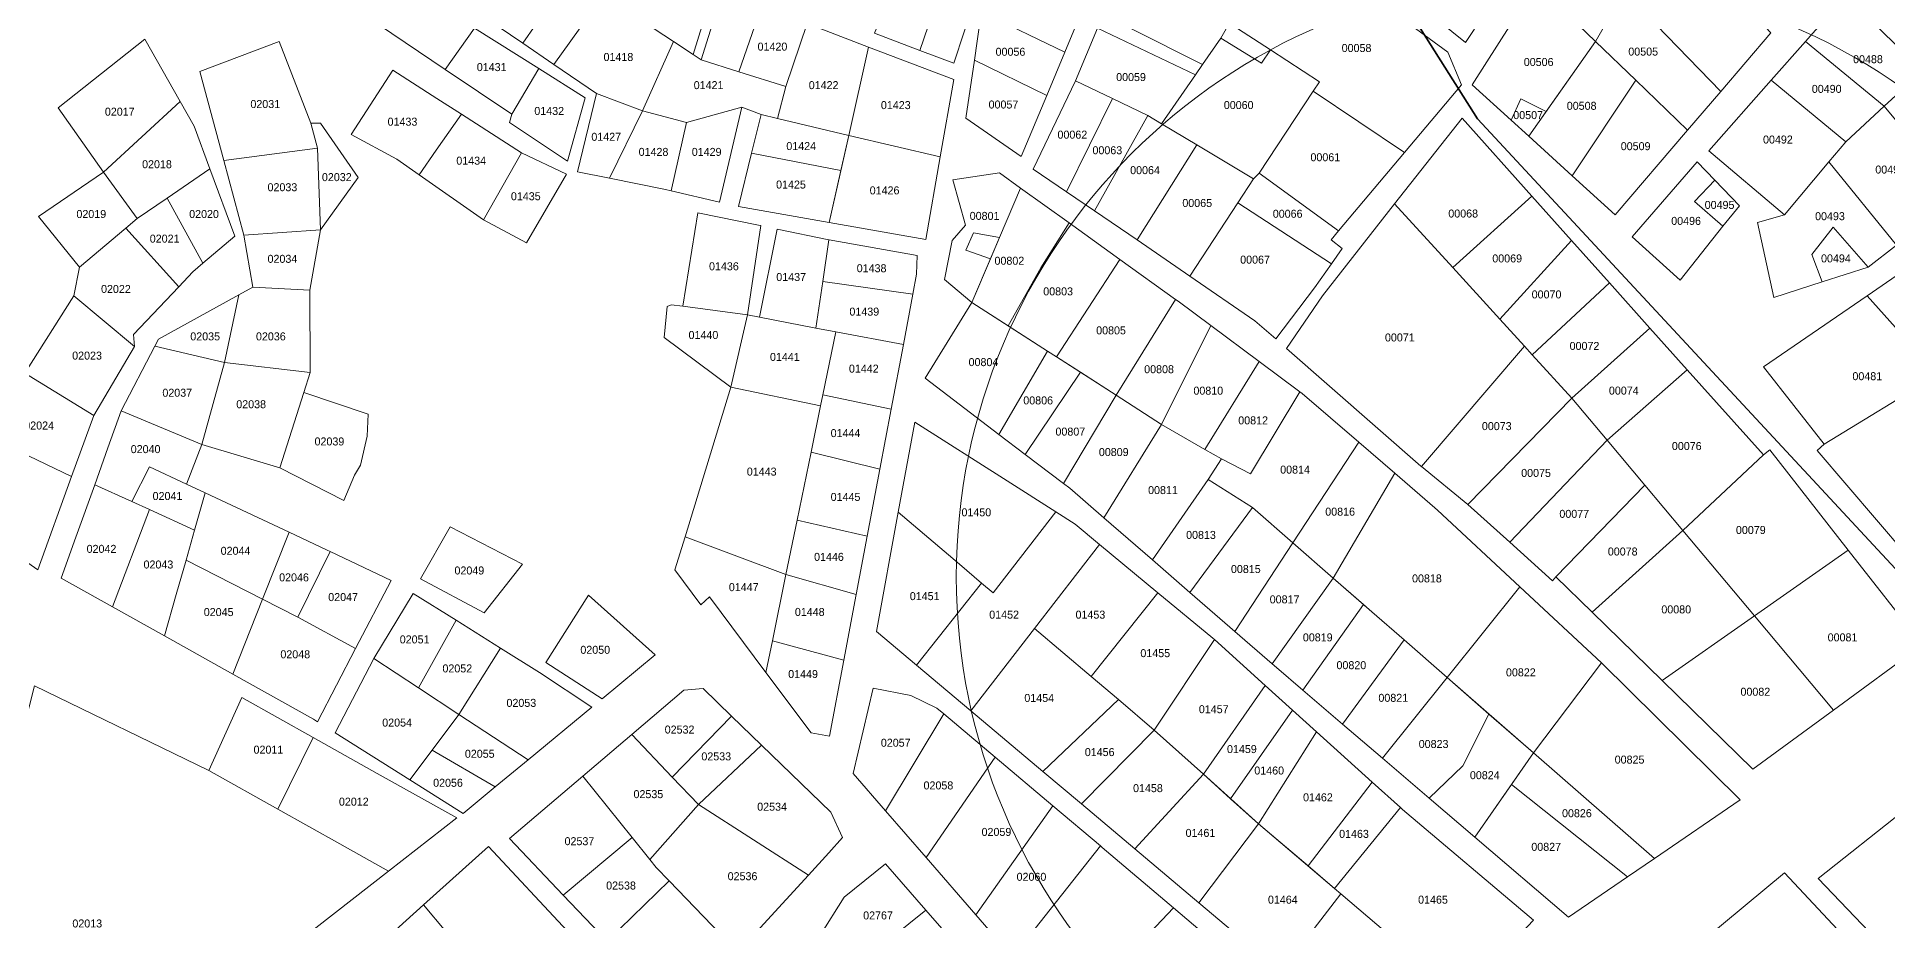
# Model space of a CAD drawing. Header units: metres. Extents: x 245225 to 248406, y 1633796 to 1637634.
# Drawn here: x 246560.4 to 246907.2, y 1635772.3 to 1635937.9 of the extents above; entities that cross this region are included whole.
import ezdxf
from ezdxf.enums import TextEntityAlignment as Align

# ---------------------------------------------------------------- set-up
doc = ezdxf.new("R2010")
doc.units = ezdxf.units.M
doc.header["$MEASUREMENT"] = 0
doc.layers.add('dernier_num_parc', color=1, linetype='Continuous', lineweight=13)
doc.layers.add('historique_numero_parcelle', color=7, linetype='Continuous')
doc.layers.add('limites_sections', color=7, linetype='Continuous')
doc.layers.add('LIMITES_PARCELLES', color=7, linetype='Continuous', lineweight=0, true_color=0xffffff)
doc.styles.add('Style-FANCY', font='FANCY.shx')

msp = doc.modelspace()

# ---------------------------------------------------------------- linework, layer by layer
at = {"layer": 'dernier_num_parc', "linetype": 'Continuous'}
msp.add_circle((246845.115, 1635836.655), 112.402539, dxfattribs=at)
at = {"layer": 'limites_parcelles', "flags": 128}
for points in [[(246859.437, 1635949.113), (246857.915, 1635946.466), (246852.54, 1635937.121), (246841.411, 1635947.886), (246840.247, 1635948.839), (246846.707, 1635959.763), (246859.437, 1635949.113)], [(246885.444, 1635938.709), (246876.053, 1635927.745), (246857.915, 1635946.466), (246859.437, 1635949.113), (246865.605, 1635959.838), (246885.444, 1635938.709)], [(246683.373, 1635934.649), (246679.681, 1635937.083), (246670.624, 1635943.054), (246678.21, 1635955.728), (246683.512, 1635950.735), (246687.675, 1635948.689), (246683.373, 1635934.649)], [(246827.411, 1635928.975), (246816.757, 1635916.286), (246799.627, 1635927.767), (246800.802, 1635929.549), (246791.619, 1635935.511), (246784.342, 1635940.237), (246796.228, 1635956.149), (246811.122, 1635945.208), (246824.874, 1635935.107), (246827.411, 1635928.975)], [(246729.821, 1635946.958), (246732.49, 1635953.774), (246738.281, 1635951.396), (246736.124, 1635944.799), (246732.272, 1635933.011), (246725.903, 1635935.434), (246729.821, 1635946.958)], [(246786.988, 1635947.327), (246782.331, 1635940.342), (246783.283, 1635939.496), (246782.331, 1635937.697), (246778.898, 1635932.754), (246765.302, 1635939.615), (246772.086, 1635954.707), (246786.988, 1635947.327)], [(246754.442, 1635944.579), (246756.638, 1635943.653), (246753.077, 1635935.119), (246737.782, 1635942.454), (246741.191, 1635950.168), (246754.442, 1635944.579)], [(246670.624, 1635943.054), (246679.681, 1635937.083), (246673.904, 1635924.11), (246665.255, 1635927.319), (246657.3, 1635932.757), (246666.858, 1635946.163), (246670.624, 1635943.054)], [(246843.319, 1635923.964), (246838.563, 1635926.328), (246836.738, 1635922.322), (246829.444, 1635928.953), (246841.411, 1635947.886), (246852.54, 1635937.121), (246843.319, 1635923.964)], [(246876.053, 1635927.745), (246869.79, 1635920.434), (246860.081, 1635929.826), (246852.54, 1635937.121), (246857.915, 1635946.466), (246876.053, 1635927.745)], [(246913.891, 1635931.593), (246906.686, 1635924.95), (246891.892, 1635937.123), (246899.408, 1635945.664), (246913.801, 1635931.694), (246913.891, 1635931.593)], [(246691.963, 1635931.426), (246696.481, 1635944.361), (246703.387, 1635940.968), (246704.756, 1635940.446), (246700.786, 1635928.661), (246691.963, 1635931.426)], [(246753.077, 1635935.119), (246749.675, 1635926.967), (246736.108, 1635933.575), (246737.22, 1635941.181), (246737.782, 1635942.454), (246753.077, 1635935.119)], [(246716.273, 1635936.057), (246712.568, 1635919.484), (246699.215, 1635922.64), (246700.786, 1635928.661), (246704.756, 1635940.446), (246716.273, 1635936.057)], [(246777.584, 1635930.862), (246771.198, 1635921.67), (246768.597, 1635923.227), (246762.008, 1635926.39), (246755.044, 1635929.733), (246759.166, 1635939.607), (246777.584, 1635930.862)], [(246791.619, 1635935.511), (246800.802, 1635929.549), (246799.627, 1635927.767), (246789.501, 1635912.402), (246788.443, 1635911.344), (246777.784, 1635917.727), (246771.198, 1635921.67), (246777.584, 1635930.862), (246778.898, 1635932.754), (246782.331, 1635937.697), (246789.951, 1635933.04), (246791.619, 1635935.511)], [(246611.704, 1635921.763), (246612.997, 1635917.086), (246595.39, 1635914.768), (246590.937, 1635931.455), (246605.751, 1635937.109), (246611.704, 1635921.763)], [(246683.373, 1635934.649), (246684.911, 1635933.635), (246691.963, 1635931.426), (246700.786, 1635928.661), (246699.215, 1635922.64), (246696.129, 1635923.369), (246692.531, 1635924.745), (246682.159, 1635921.888), (246673.904, 1635924.11), (246679.681, 1635937.083), (246683.373, 1635934.649)], [(246635.218, 1635916.68), (246632.012, 1635912.083), (246627.817, 1635915.016), (246619.303, 1635919.643), (246627.082, 1635931.708), (246635.357, 1635926.393), (246639.94, 1635923.453), (246635.218, 1635916.68)], [(246649.38, 1635923.483), (246654.444, 1635932.006), (246663.139, 1635926.525), (246659.831, 1635914.619), (246648.984, 1635921.895), (246649.38, 1635923.483)], [(246899.462, 1635918.289), (246896.291, 1635914.51), (246887.978, 1635904.6), (246873.796, 1635916.559), (246885.474, 1635929.83), (246899.462, 1635918.289)], [(246592.796, 1635913.18), (246584.803, 1635907.726), (246579.13, 1635903.856), (246572.836, 1635912.582), (246587.223, 1635925.827), (246589.823, 1635921.234), (246592.796, 1635913.18)], [(246667.732, 1635911.425), (246673.904, 1635924.11), (246682.159, 1635921.888), (246679.286, 1635909.079), (246678.22, 1635909.327), (246667.732, 1635911.425)], [(246920.696, 1635907.991), (246908.978, 1635898.898), (246896.291, 1635914.51), (246899.462, 1635918.289), (246906.686, 1635924.95), (246920.696, 1635907.991)], [(246613.556, 1635901.787), (246612.997, 1635917.086), (246611.704, 1635921.763), (246613.556, 1635921.763), (246620.567, 1635911.576), (246613.556, 1635901.787)], [(246651.232, 1635916.207), (246644.089, 1635903.639), (246632.012, 1635912.083), (246635.218, 1635916.68), (246639.94, 1635923.453), (246651.232, 1635916.207)], [(246711.096, 1635912.899), (246694.347, 1635916.151), (246696.129, 1635923.369), (246699.215, 1635922.64), (246712.568, 1635919.484), (246711.096, 1635912.899)], [(246771.198, 1635921.67), (246777.784, 1635917.727), (246766.642, 1635899.853), (246758.649, 1635905.341), (246768.597, 1635923.227), (246771.198, 1635921.67)], [(246788.443, 1635911.344), (246785.504, 1635906.844), (246776.512, 1635893.076), (246766.642, 1635899.853), (246777.784, 1635917.727), (246788.443, 1635911.344)], [(246874.886, 1635911.104), (246871.135, 1635907.093), (246876.443, 1635902.436), (246868.399, 1635892.323), (246859.403, 1635900.473), (246871.574, 1635914.548), (246874.886, 1635911.104)], [(246903.641, 1635894.758), (246897.084, 1635902.238), (246893.115, 1635897.158), (246895.047, 1635891.979), (246885.967, 1635889.043), (246882.898, 1635903.118), (246887.978, 1635904.6), (246896.291, 1635914.51), (246908.978, 1635898.898), (246903.641, 1635894.758)], [(246579.13, 1635903.856), (246577.056, 1635902.103), (246568.335, 1635894.728), (246560.692, 1635904.247), (246572.836, 1635912.582), (246579.13, 1635903.856)], [(246740.845, 1635900.313), (246735.963, 1635901.188), (246734.508, 1635897.947), (246739.147, 1635896.31), (246735.661, 1635888.095), (246730.502, 1635892.46), (246731.923, 1635899.731), (246734.471, 1635902.647), (246732.042, 1635911.126), (246740.821, 1635912.436), (246744.781, 1635909.59), (246740.845, 1635900.313)], [(246803.056, 1635895.381), (246785.504, 1635906.844), (246788.443, 1635911.344), (246789.501, 1635912.402), (246804.398, 1635901.568), (246802.967, 1635899.864), (246805.084, 1635898.277), (246803.056, 1635895.381)], [(246591.495, 1635895.49), (246589.584, 1635893.849), (246586.962, 1635891.077), (246577.056, 1635902.103), (246579.13, 1635903.856), (246584.803, 1635907.726), (246591.495, 1635895.49)], [(246735.661, 1635888.095), (246744.781, 1635909.59), (246753.875, 1635903.052), (246748.568, 1635894.615), (246742.467, 1635883.728), (246735.661, 1635888.095)], [(246803.056, 1635895.381), (246799.898, 1635890.868), (246792.605, 1635881.282), (246788.706, 1635884.703), (246776.512, 1635893.076), (246785.504, 1635906.844), (246803.056, 1635895.381)], [(246794.617, 1635879.516), (246801.379, 1635889.387), (246814.891, 1635906.618), (246825.784, 1635894.675), (246834.596, 1635885.014), (246839.213, 1635879.952), (246819.906, 1635857.329), (246819.821, 1635857.398), (246794.617, 1635879.516)], [(246681.469, 1635887.413), (246684.245, 1635904.93), (246695.643, 1635902.633), (246696.082, 1635902.542), (246693.576, 1635885.798), (246681.469, 1635887.413)], [(246742.467, 1635883.728), (246748.568, 1635894.615), (246753.875, 1635903.052), (246763.398, 1635896.207), (246751.478, 1635877.946), (246749.832, 1635879.002), (246742.467, 1635883.728)], [(246578.472, 1635882.102), (246578.631, 1635879.879), (246567.28, 1635889.404), (246568.335, 1635894.728), (246577.056, 1635902.103), (246586.962, 1635891.077), (246578.472, 1635882.102)], [(246708.808, 1635899.895), (246707.677, 1635892.067), (246706.409, 1635883.285), (246695.844, 1635885.354), (246699.126, 1635901.909), (246708.808, 1635899.895)], [(246724.571, 1635889.674), (246707.677, 1635892.067), (246708.808, 1635899.895), (246708.872, 1635899.882), (246725.382, 1635896.918), (246725.276, 1635893.426), (246724.571, 1635889.674)], [(246855.168, 1635891.814), (246840.696, 1635878.326), (246839.213, 1635879.952), (246834.596, 1635885.014), (246848.061, 1635899.76), (246855.168, 1635891.814)], [(246935.463, 1635875.955), (246923.525, 1635866.947), (246916.728, 1635874.548), (246915.718, 1635875.677), (246903.461, 1635889.386), (246915.342, 1635897.569), (246927.959, 1635884.016), (246935.463, 1635875.955)], [(246611.611, 1635875.011), (246595.506, 1635876.861), (246598.213, 1635889.558), (246600.816, 1635890.992), (246611.505, 1635890.463), (246611.611, 1635875.011)], [(246724.571, 1635889.674), (246722.794, 1635880.224), (246710.122, 1635882.591), (246706.409, 1635883.285), (246707.677, 1635892.067), (246724.571, 1635889.674)], [(246915.718, 1635875.677), (246916.728, 1635874.548), (246895.386, 1635861.526), (246884.062, 1635876.025), (246903.461, 1635889.386), (246915.718, 1635875.677)], [(246681.469, 1635887.413), (246693.576, 1635885.798), (246690.457, 1635872.259), (246677.969, 1635881.573), (246678.539, 1635887.369), (246679.239, 1635887.711), (246681.469, 1635887.413)], [(246695.844, 1635885.354), (246706.409, 1635883.285), (246710.122, 1635882.591), (246707.698, 1635870.771), (246707.274, 1635868.708), (246690.457, 1635872.259), (246693.576, 1635885.798), (246695.844, 1635885.354)], [(246780.461, 1635883.789), (246771.19, 1635865.246), (246762.697, 1635870.718), (246773.834, 1635888.706), (246774.317, 1635888.359), (246780.461, 1635883.789)], [(246756.002, 1635875.031), (246745.646, 1635859.624), (246740.71, 1635863.377), (246749.832, 1635879.002), (246751.478, 1635877.946), (246756.002, 1635875.031)], [(246840.696, 1635878.326), (246848.106, 1635870.201), (246828.606, 1635850.201), (246819.906, 1635857.329), (246839.213, 1635879.952), (246840.696, 1635878.326)], [(246611.611, 1635875.011), (246610.399, 1635871.218), (246605.896, 1635857.125), (246591.291, 1635861.464), (246595.506, 1635876.861), (246611.611, 1635875.011)], [(246797.141, 1635871.382), (246787.858, 1635855.985), (246782.434, 1635858.764), (246779.322, 1635860.557), (246789.489, 1635877.074), (246797.141, 1635871.382)], [(246884.035, 1635859.542), (246868.943, 1635845.334), (246861.782, 1635853.879), (246854.75, 1635862.273), (246869.748, 1635875.514), (246884.035, 1635859.542)], [(246571.011, 1635866.941), (246566.864, 1635855.475), (246550.791, 1635863.179), (246551.999, 1635865.101), (246558.132, 1635874.854), (246571.011, 1635866.941)], [(246700.791, 1635837.103), (246681.878, 1635844.181), (246690.457, 1635872.259), (246707.274, 1635868.708), (246705.492, 1635860.016), (246702.884, 1635847.305), (246700.791, 1635837.103)], [(246930.758, 1635858.858), (246910.777, 1635840.817), (246894.116, 1635860.362), (246895.386, 1635861.526), (246916.728, 1635874.548), (246923.525, 1635866.947), (246930.758, 1635858.858)], [(246619.877, 1635855.711), (246617.882, 1635850.999), (246605.896, 1635857.125), (246610.399, 1635871.218), (246622.486, 1635867.192), (246622.258, 1635863.054), (246621.027, 1635857.616), (246619.877, 1635855.711)], [(246720.518, 1635868.121), (246718.396, 1635856.838), (246705.492, 1635860.016), (246707.274, 1635868.708), (246707.698, 1635870.771), (246720.518, 1635868.121)], [(246771.19, 1635865.246), (246760.367, 1635847.741), (246753.997, 1635853.275), (246752.81, 1635854.178), (246762.697, 1635870.718), (246771.19, 1635865.246)], [(246808.155, 1635861.925), (246795.792, 1635843.045), (246788.255, 1635849.635), (246779.921, 1635854.927), (246782.434, 1635858.764), (246787.858, 1635855.985), (246797.141, 1635871.382), (246797.559, 1635871.072), (246808.155, 1635861.925)], [(246591.291, 1635861.464), (246588.434, 1635854.056), (246581.445, 1635857.285), (246578.165, 1635850.777), (246571.204, 1635853.937), (246573.68, 1635860.874), (246576.157, 1635867.814), (246591.291, 1635861.464)], [(246751.395, 1635848.824), (246739.606, 1635833.633), (246737.463, 1635835.46), (246733.304, 1635839.005), (246721.837, 1635848.778), (246724.936, 1635865.686), (246742.253, 1635854.65), (246751.395, 1635848.824)], [(246779.322, 1635860.557), (246782.434, 1635858.764), (246779.921, 1635854.927), (246769.489, 1635839.815), (246760.367, 1635847.741), (246771.19, 1635865.246), (246779.322, 1635860.557)], [(246566.864, 1635855.475), (246560.533, 1635837.969), (246542.991, 1635850.193), (246544.023, 1635852.415), (246550.791, 1635863.179), (246566.864, 1635855.475)], [(246861.782, 1635853.879), (246845.115, 1635836.655), (246844.48, 1635835.914), (246836.457, 1635843.135), (246854.75, 1635862.273), (246861.782, 1635853.879)], [(246899.937, 1635841.67), (246882.348, 1635829.335), (246868.943, 1635845.334), (246884.035, 1635859.542), (246885.2, 1635860.494), (246899.937, 1635841.67)], [(246588.434, 1635854.056), (246591.925, 1635852.415), (246589.934, 1635845.433), (246581.493, 1635849.266), (246578.165, 1635850.777), (246581.445, 1635857.285), (246588.434, 1635854.056)], [(246838.357, 1635834.769), (246824.733, 1635817.741), (246816.661, 1635824.798), (246810.647, 1635830.057), (246803.374, 1635836.416), (246814.899, 1635856.103), (246822.412, 1635849.617), (246822.91, 1635849.154), (246838.357, 1635834.769)], [(246578.165, 1635850.777), (246581.493, 1635849.266), (246574.543, 1635831.01), (246564.938, 1635836.382), (246567.693, 1635844.101), (246571.204, 1635853.937), (246578.165, 1635850.777)], [(246607.638, 1635845.032), (246602.673, 1635832.465), (246588.323, 1635839.784), (246589.934, 1635845.433), (246591.925, 1635852.415), (246607.638, 1635845.032)], [(246574.543, 1635831.01), (246581.493, 1635849.266), (246589.934, 1635845.433), (246588.323, 1635839.784), (246586.48, 1635833.321), (246584.27, 1635825.57), (246574.543, 1635831.01)], [(246733.304, 1635839.005), (246737.463, 1635835.46), (246725.238, 1635820.106), (246717.739, 1635826.422), (246721.837, 1635848.778), (246733.304, 1635839.005)], [(246759.567, 1635842.743), (246747.409, 1635826.982), (246735.462, 1635811.495), (246725.238, 1635820.106), (246737.463, 1635835.46), (246739.606, 1635833.633), (246751.395, 1635848.824), (246754.993, 1635846.53), (246759.567, 1635842.743)], [(246615.362, 1635841.399), (246609.264, 1635829.104), (246602.673, 1635832.465), (246607.638, 1635845.032), (246614.786, 1635841.673), (246615.362, 1635841.399)], [(246700.791, 1635837.103), (246698.24, 1635824.668), (246697.02, 1635818.718), (246686.435, 1635832.889), (246684.848, 1635831.407), (246679.98, 1635837.969), (246681.878, 1635844.181), (246700.791, 1635837.103)], [(246602.673, 1635832.465), (246597.112, 1635818.387), (246584.27, 1635825.57), (246586.48, 1635833.321), (246588.323, 1635839.784), (246602.673, 1635832.465)], [(246781.096, 1635824.899), (246769.801, 1635807.897), (246763.101, 1635813.607), (246758.006, 1635817.95), (246770.517, 1635833.678), (246780.816, 1635825.152), (246781.096, 1635824.899)], [(246809.049, 1635831.454), (246797.706, 1635815.367), (246792.732, 1635819.62), (246791.944, 1635820.305), (246803.374, 1635836.416), (246809.049, 1635831.454)], [(246853.677, 1635820.502), (246840.908, 1635803.598), (246824.733, 1635817.741), (246838.357, 1635834.769), (246853.648, 1635820.53), (246853.677, 1635820.502)], [(246609.264, 1635829.104), (246620.11, 1635823.179), (246612.967, 1635809.469), (246612.246, 1635809.923), (246597.112, 1635818.387), (246602.673, 1635832.465), (246609.264, 1635829.104)], [(246797.706, 1635815.367), (246809.049, 1635831.454), (246810.647, 1635830.057), (246816.661, 1635824.798), (246805.11, 1635809.036), (246797.706, 1635815.367)], [(246758.006, 1635817.95), (246763.101, 1635813.607), (246748.97, 1635800.117), (246735.462, 1635811.495), (246747.409, 1635826.982), (246758.006, 1635817.95)], [(246652.489, 1635802.33), (246639.492, 1635810.85), (246647.249, 1635823.296), (246654.579, 1635818.707), (246664.408, 1635812.181), (246652.489, 1635802.33)], [(246711.656, 1635820.989), (246708.978, 1635806.748), (246705.485, 1635807.383), (246697.02, 1635818.718), (246698.24, 1635824.668), (246711.656, 1635820.989)], [(246631.9, 1635815.826), (246639.492, 1635810.85), (246634.44, 1635804.127), (246630.263, 1635798.569), (246616.294, 1635807.373), (246623.552, 1635821.298), (246631.9, 1635815.826)], [(246832.568, 1635810.89), (246827.69, 1635801.172), (246821.366, 1635795.136), (246812.626, 1635802.609), (246824.733, 1635817.741), (246832.568, 1635810.89)], [(246592.584, 1635800.296), (246605.499, 1635793.054), (246617.143, 1635786.524), (246626.246, 1635781.419), (246558.717, 1635728.726), (246540.99, 1635741.823), (246559.908, 1635816.171), (246592.584, 1635800.296)], [(246690.563, 1635810.53), (246679.474, 1635799.084), (246671.923, 1635807.083), (246681.65, 1635815.363), (246685.248, 1635815.68), (246690.563, 1635810.53)], [(246730.363, 1635810.933), (246719.472, 1635792.748), (246713.4, 1635799.752), (246717.104, 1635815.733), (246724.195, 1635814.357), (246729.063, 1635812.029), (246730.363, 1635810.933)], [(246821.366, 1635795.136), (246827.69, 1635801.172), (246832.568, 1635810.89), (246840.908, 1635803.598), (246829.922, 1635787.82), (246821.366, 1635795.136)], [(246639.058, 1635791.417), (246626.246, 1635781.419), (246617.143, 1635786.524), (246605.499, 1635793.054), (246612.153, 1635806.522), (246624.175, 1635799.773), (246639.058, 1635791.417)], [(246679.474, 1635799.084), (246684.366, 1635793.901), (246675.241, 1635783.611), (246671.949, 1635787.724), (246662.723, 1635799.253), (246671.923, 1635807.083), (246679.474, 1635799.084)], [(246704.996, 1635780.671), (246684.366, 1635793.901), (246696.219, 1635805.05), (246709.167, 1635792.502), (246711.389, 1635787.74), (246708.849, 1635784.882), (246704.996, 1635780.671)], [(246704.996, 1635780.671), (246691.774, 1635766.219), (246678.867, 1635779.599), (246676.429, 1635782.127), (246675.241, 1635783.611), (246684.366, 1635793.901), (246704.996, 1635780.671)], [(246824.631, 1635760.276), (246804.787, 1635777.179), (246803.645, 1635778.152), (246815.963, 1635793.352), (246816.376, 1635792.979), (246840.93, 1635772.235), (246827.806, 1635758.371), (246824.631, 1635760.276)], [(246923.695, 1635778.26), (246927.576, 1635774.117), (246912.12, 1635761.39), (246894.263, 1635780.055), (246910.192, 1635792.675), (246923.695, 1635778.26)], [(246803.645, 1635778.152), (246804.787, 1635777.179), (246793.574, 1635762.548), (246778.216, 1635775.483), (246789.38, 1635790.302), (246803.645, 1635778.152)], [(246659.848, 1635770.172), (246646.954, 1635758.182), (246645.385, 1635760.065), (246632.851, 1635775.106), (246645.032, 1635786.047), (246659.848, 1635770.172)], [(246675.241, 1635783.611), (246676.429, 1635782.127), (246678.867, 1635779.599), (246667.343, 1635768.375), (246665.881, 1635769.748), (246659.044, 1635776.927), (246671.949, 1635787.724), (246675.241, 1635783.611)], [(246773.454, 1635774.518), (246763.583, 1635764.109), (246753.148, 1635753.898), (246743.281, 1635765.281), (246759.753, 1635786.157), (246760.073, 1635785.888), (246773.454, 1635774.518)], [(246727.008, 1635774.112), (246713.968, 1635763.622), (246707.156, 1635769.272), (246711.707, 1635776.575), (246719.433, 1635782.819), (246727.008, 1635774.112)], [(246903.563, 1635764.293), (246886.945, 1635751.878), (246872.836, 1635768.548), (246887.964, 1635781.112), (246902.384, 1635765.634), (246903.563, 1635764.293)]]:
    msp.add_lwpolyline(points, close=True, dxfattribs=at)
at = {"layer": 'limites_parcelles'}
for points in [[(246837.728, 1635951.393), (246828.182, 1635936.879), (246812.518, 1635949.579), (246820.03, 1635962.385)], [(246661.208, 1635950.827), (246651.428, 1635936.771), (246644.353, 1635941.607), (246654.854, 1635956.072)], [(246666.858, 1635946.163), (246657.3, 1635932.757), (246651.428, 1635936.771), (246661.208, 1635950.827)], [(246729.821, 1635946.958), (246725.903, 1635935.434), (246717.356, 1635938.686), (246721.88, 1635949.678)], [(246642.372, 1635939.616), (246636.92, 1635931.856), (246624.377, 1635940.284), (246629.14, 1635947.957)], [(246696.481, 1635944.361), (246691.963, 1635931.426), (246684.911, 1635933.635), (246689.332, 1635947.875)], [(246654.444, 1635932.006), (246649.38, 1635923.483), (246636.92, 1635931.856), (246642.372, 1635939.616)], [(246587.223, 1635925.827), (246572.836, 1635912.582), (246564.343, 1635924.647), (246580.615, 1635937.506)], [(246729.72, 1635915.43), (246712.568, 1635919.484), (246716.273, 1635936.057), (246732.24, 1635929.972)], [(246860.081, 1635929.826), (246848.192, 1635911.906), (246840.054, 1635919.307), (246852.54, 1635937.121)], [(246906.686, 1635924.95), (246899.462, 1635918.289), (246885.474, 1635929.83), (246891.892, 1635937.123)], [(246749.675, 1635926.967), (246744.891, 1635915.501), (246734.519, 1635922.698), (246736.108, 1635933.575)], [(246920.696, 1635907.991), (246906.686, 1635924.95), (246913.891, 1635931.593), (246929.147, 1635914.548)], [(246673.904, 1635924.11), (246667.732, 1635911.425), (246661.684, 1635912.635), (246665.255, 1635927.319)], [(246762.008, 1635926.39), (246753.388, 1635908.896), (246747.123, 1635913.129), (246755.044, 1635929.733)], [(246816.757, 1635916.286), (246804.398, 1635901.568), (246789.501, 1635912.402), (246799.627, 1635927.767)], [(246869.79, 1635920.434), (246856.228, 1635904.6), (246848.192, 1635911.906), (246860.081, 1635929.826)], [(246682.159, 1635921.888), (246692.531, 1635924.745), (246688.341, 1635906.969), (246679.286, 1635909.079)], [(246753.388, 1635908.896), (246762.008, 1635926.39), (246768.597, 1635923.227), (246758.649, 1635905.341)], [(246843.319, 1635923.964), (246840.054, 1635919.307), (246836.738, 1635922.322), (246838.563, 1635926.328)], [(246840.604, 1635908.097), (246825.784, 1635894.675), (246814.891, 1635906.618), (246827.52, 1635922.724)], [(246613.556, 1635901.787), (246599.136, 1635900.728), (246595.39, 1635914.768), (246612.997, 1635917.086)], [(246729.72, 1635915.43), (246727.036, 1635899.935), (246708.913, 1635903.137), (246712.568, 1635919.484)], [(246644.089, 1635903.639), (246651.232, 1635916.207), (246659.625, 1635912.182), (246652.164, 1635899.323)], [(246711.096, 1635912.899), (246708.913, 1635903.137), (246691.876, 1635906.147), (246694.347, 1635916.151)], [(246591.495, 1635895.49), (246584.803, 1635907.726), (246592.796, 1635913.18), (246597.443, 1635900.596)], [(246876.443, 1635902.436), (246871.135, 1635907.093), (246874.886, 1635911.104), (246879.511, 1635906.293)], [(246825.784, 1635894.675), (246840.604, 1635908.097), (246848.061, 1635899.76), (246834.596, 1635885.014)], [(246611.505, 1635890.463), (246600.816, 1635890.992), (246599.136, 1635900.728), (246613.556, 1635901.787)], [(246740.845, 1635900.313), (246739.147, 1635896.31), (246734.508, 1635897.947), (246735.963, 1635901.188)], [(246903.641, 1635894.758), (246895.047, 1635891.979), (246893.115, 1635897.158), (246897.084, 1635902.238)], [(246773.834, 1635888.706), (246762.697, 1635870.718), (246751.478, 1635877.946), (246763.398, 1635896.207)], [(246571.011, 1635866.941), (246558.132, 1635874.854), (246567.28, 1635889.404), (246578.631, 1635879.879)], [(246595.506, 1635876.861), (246582.454, 1635879.932), (246583.142, 1635881.255), (246598.213, 1635889.558)], [(246862.752, 1635883.336), (246848.106, 1635870.201), (246840.696, 1635878.326), (246855.168, 1635891.814)], [(246749.832, 1635879.002), (246740.71, 1635863.377), (246726.851, 1635873.913), (246735.661, 1635888.095)], [(246722.794, 1635880.224), (246720.518, 1635868.121), (246707.698, 1635870.771), (246710.122, 1635882.591)], [(246789.489, 1635877.074), (246779.322, 1635860.557), (246771.19, 1635865.246), (246780.461, 1635883.789)], [(246869.748, 1635875.514), (246854.75, 1635862.273), (246848.106, 1635870.201), (246862.752, 1635883.336)], [(246595.506, 1635876.861), (246591.291, 1635861.464), (246576.157, 1635867.814), (246582.454, 1635879.932)], [(246745.646, 1635859.624), (246756.002, 1635875.031), (246762.697, 1635870.718), (246752.81, 1635854.178)], [(246854.75, 1635862.273), (246836.457, 1635843.135), (246828.606, 1635850.201), (246848.106, 1635870.201)], [(246814.899, 1635856.103), (246803.374, 1635836.416), (246795.792, 1635843.045), (246808.155, 1635861.925)], [(246718.396, 1635856.838), (246716.03, 1635844.251), (246702.884, 1635847.305), (246705.492, 1635860.016)], [(246788.255, 1635849.635), (246776.519, 1635833.707), (246769.489, 1635839.815), (246779.921, 1635854.927)], [(246868.943, 1635845.334), (246851.925, 1635830.001), (246845.115, 1635836.655), (246861.782, 1635853.879)], [(246795.792, 1635843.045), (246784.957, 1635826.375), (246776.519, 1635833.707), (246788.255, 1635849.635)], [(246651.404, 1635839.027), (246644.208, 1635829.926), (246632.249, 1635836.276), (246637.858, 1635846.012)], [(246716.03, 1635844.251), (246713.975, 1635833.322), (246700.791, 1635837.103), (246702.884, 1635847.305)], [(246882.348, 1635829.335), (246865.034, 1635817.193), (246851.925, 1635830.001), (246868.943, 1635845.334)], [(246620.11, 1635823.179), (246609.264, 1635829.104), (246615.362, 1635841.399), (246626.776, 1635835.973)], [(246770.517, 1635833.678), (246758.006, 1635817.95), (246747.409, 1635826.982), (246759.567, 1635842.743)], [(246803.374, 1635836.416), (246791.944, 1635820.305), (246784.957, 1635826.375), (246795.792, 1635843.045)], [(246897.161, 1635811.656), (246882.348, 1635829.335), (246899.937, 1635841.67), (246913.848, 1635823.903)], [(246713.975, 1635833.322), (246711.656, 1635820.989), (246698.24, 1635824.668), (246700.791, 1635837.103)], [(246638.947, 1635828.493), (246631.9, 1635815.826), (246623.552, 1635821.298), (246630.887, 1635833.538)], [(246676.275, 1635821.988), (246666.34, 1635813.777), (246655.763, 1635820.571), (246663.787, 1635833.207)], [(246647.249, 1635823.296), (246639.492, 1635810.85), (246631.9, 1635815.826), (246638.947, 1635828.493)], [(246897.161, 1635811.656), (246882.051, 1635800.566), (246865.034, 1635817.193), (246882.348, 1635829.335)], [(246790.618, 1635816.284), (246779.038, 1635799.596), (246769.801, 1635807.897), (246781.096, 1635824.899)], [(246824.733, 1635817.741), (246812.626, 1635802.609), (246805.11, 1635809.036), (246816.661, 1635824.798)], [(246863.587, 1635783.792), (246840.908, 1635803.598), (246853.677, 1635820.502), (246879.675, 1635794.795)], [(246795.746, 1635811.644), (246784.13, 1635795.02), (246779.038, 1635799.596), (246790.618, 1635816.284)], [(246612.153, 1635806.522), (246605.499, 1635793.054), (246592.584, 1635800.296), (246598.786, 1635814.027)], [(246769.801, 1635807.897), (246756.183, 1635794.042), (246748.97, 1635800.117), (246763.101, 1635813.607)], [(246646.303, 1635797.217), (246634.44, 1635804.127), (246639.492, 1635810.85), (246652.489, 1635802.33)], [(246696.219, 1635805.05), (246684.366, 1635793.901), (246679.474, 1635799.084), (246690.563, 1635810.53)], [(246740.028, 1635802.785), (246727.046, 1635784.01), (246719.472, 1635792.748), (246730.363, 1635810.933)], [(246784.13, 1635795.02), (246795.746, 1635811.644), (246800.241, 1635807.577), (246789.38, 1635790.302)], [(246779.038, 1635799.596), (246766.183, 1635785.619), (246756.183, 1635794.042), (246769.801, 1635807.897)], [(246810.701, 1635798.114), (246798.663, 1635782.395), (246789.38, 1635790.302), (246800.241, 1635807.577)], [(246646.303, 1635797.217), (246640.292, 1635792.249), (246630.263, 1635798.569), (246634.44, 1635804.127)], [(246750.797, 1635793.707), (246736.409, 1635773.209), (246727.046, 1635784.01), (246740.028, 1635802.785)], [(246858.572, 1635780.361), (246836.808, 1635797.71), (246840.908, 1635803.598), (246863.587, 1635783.792)], [(246671.949, 1635787.724), (246659.044, 1635776.927), (246648.947, 1635787.528), (246662.723, 1635799.253)], [(246789.38, 1635790.302), (246778.216, 1635775.483), (246766.183, 1635785.619), (246779.038, 1635799.596)], [(246798.663, 1635782.395), (246810.701, 1635798.114), (246815.963, 1635793.352), (246803.645, 1635778.152)], [(246858.572, 1635780.361), (246847.501, 1635772.789), (246829.922, 1635787.82), (246836.808, 1635797.71)], [(246759.753, 1635786.157), (246743.281, 1635765.281), (246736.409, 1635773.209), (246750.797, 1635793.707)], [(246691.774, 1635766.219), (246681.544, 1635755.037), (246667.343, 1635768.375), (246678.867, 1635779.599)], [(246637.398, 1635752.751), (246625.007, 1635768.061), (246632.851, 1635775.106), (246645.385, 1635760.065)], [(246824.631, 1635760.276), (246812.354, 1635746.729), (246793.574, 1635762.548), (246804.787, 1635777.179)], [(246733.424, 1635766.737), (246722.786, 1635756.309), (246713.968, 1635763.622), (246727.008, 1635774.112)], [(246785.094, 1635764.628), (246774.277, 1635753.859), (246763.583, 1635764.109), (246773.454, 1635774.518)]]:
    msp.add_3dface(points, dxfattribs=at)
at = {"layer": 'limites_sections', "flags": 128}
for points in [[(247697.695, 1636290.674), (247546.68, 1636188.471), (247452.105, 1636133.557), (247272.106, 1636026.778), (247023.465, 1635880.339), (246941.436, 1635834.968), (246921.811, 1635824.113), (246830.429, 1635922.573), (246816.271, 1635945.097), (246770.581, 1635972.769), (246733.387, 1635988.616), (246721.079, 1635993.322), (246671.487, 1636023.729), (246649.044, 1636048.706), (246628.41, 1636063.909), (246613.569, 1636078.027), (246595.877, 1636096.663), (246620.2, 1636120.986), (246673.764, 1636188.884), (246708.467, 1636259.799)], [(246319.639, 1635860.527), (246346.185, 1635924.719), (246371.765, 1636000.978), (246370.152, 1636042.527), (246487.423, 1636042.527), (246559.847, 1636060.633), (246595.877, 1636096.663), (246613.569, 1636078.027), (246628.41, 1636063.909), (246649.044, 1636048.706), (246671.487, 1636023.729), (246721.079, 1635993.322), (246733.387, 1635988.616), (246770.581, 1635972.769), (246816.271, 1635945.097), (246830.429, 1635922.573), (246921.811, 1635824.113)]]:
    msp.add_lwpolyline(points, dxfattribs=at)

# ---------------------------------------------------------------- texts
at = {"layer": 'historique_numero_parcelle', "style": 'Style-FANCY'}
for s, p in [('01418', (246669.376449, 1635934.191825)), ('01420', (246698.253201, 1635936.135094)), ('00056', (246742.870935, 1635935.169636)), ('00058', (246807.75172, 1635935.876467)), ('00505', (246861.485737, 1635935.203589)), ('00488', (246903.624832, 1635933.778146)), ('01431', (246645.617096, 1635932.294279)), ('00059', (246765.473261, 1635930.423766)), ('00506', (246841.888374, 1635933.252887)), ('01421', (246686.282143, 1635928.910705)), ('01422', (246707.848325, 1635928.910705)), ('00490', (246895.885559, 1635928.20471)), ('02017', (246575.895303, 1635923.92498)), ('02031', (246603.175141, 1635925.36234)), ('01432', (246656.400187, 1635924.063962)), ('01423', (246721.37288, 1635925.161338)), ('00057', (246741.559193, 1635925.273993)), ('00060', (246785.65391, 1635925.173017)), ('00507', (246839.918819, 1635923.287525)), ('00508', (246849.951069, 1635925.031675)), ('01433', (246628.894167, 1635922.052107)), ('00062', (246754.474808, 1635919.619341)), ('01427', (246667.091896, 1635919.21722)), ('01428', (246675.955962, 1635916.382333)), ('01429', (246685.916614, 1635916.382333)), ('01424', (246703.644747, 1635917.479709)), ('00063', (246761.033519, 1635916.691038)), ('00509', (246860.069079, 1635917.455154)), ('00492', (246886.739146, 1635918.700536)), ('02018', (246582.872375, 1635914.068798)), ('01434', (246641.779047, 1635914.73627)), ('00064', (246768.096746, 1635912.954929)), ('00061', (246801.899332, 1635915.378351)), ('00491', (246907.787622, 1635913.068432)), ('02033', (246606.389667, 1635909.753127)), ('02032', (246616.581863, 1635911.648455)), ('01425', (246701.725722, 1635910.25532)), ('01426', (246719.271091, 1635909.157944)), ('01435', (246652.013845, 1635908.060568)), ('00065', (246777.88436, 1635906.795396)), ('00495', (246875.804491, 1635906.431643)), ('02019', (246570.559895, 1635904.72596)), ('02020', (246591.696318, 1635904.72596)), ('00801', (246738.020705, 1635904.373012)), ('00066', (246794.836105, 1635904.775877)), ('00068', (246827.742275, 1635904.81735)), ('00496', (246869.53099, 1635903.439588)), ('00493', (246896.501183, 1635904.319604)), ('02021', (246584.308831, 1635900.105875)), ('02034', (246606.389667, 1635896.318213)), ('00802', (246742.668139, 1635895.959799)), ('00067', (246788.724252, 1635896.167678)), ('00069', (246835.987511, 1635896.393071)), ('00494', (246897.615169, 1635896.399459)), ('01436', (246689.15247, 1635894.91921)), ('01437', (246701.763203, 1635892.907355)), ('01438', (246716.841254, 1635894.553418)), ('02022', (246575.177075, 1635890.660368)), ('00803', (246751.806352, 1635890.211641)), ('00070', (246843.367862, 1635889.642108)), ('01439', (246715.470522, 1635886.414549)), ('02035', (246591.908762, 1635881.766779)), ('02036', (246604.221241, 1635881.766779)), ('01440', (246685.31442, 1635882.025047)), ('00805', (246761.72784, 1635882.895804)), ('00071', (246815.864521, 1635881.564033)), ('02023', (246569.764714, 1635878.160471)), ('01441', (246700.575236, 1635877.909888)), ('00072', (246850.481541, 1635879.973662)), ('01442', (246715.37914, 1635875.715137)), ('00804', (246737.811832, 1635876.938622)), ('00808', (246770.72898, 1635875.606095)), ('02037', (246586.675958, 1635871.191918)), ('00810', (246779.958574, 1635871.582384)), ('00074', (246857.847478, 1635871.592659)), ('00481', (246903.500634, 1635874.297957)), ('02038', (246600.527498, 1635869.035878)), ('00806', (246748.066212, 1635869.753425)), ('02024', (246560.786865, 1635865.044563)), ('00812', (246788.36573, 1635866.004058)), ('00073', (246834.034312, 1635864.928247)), ('02040', (246580.739584, 1635860.61339)), ('02039', (246615.199869, 1635862.054416)), ('01444', (246711.95231, 1635863.621144)), ('00807', (246754.097432, 1635863.900755)), ('00076', (246869.653157, 1635861.192137)), ('00809', (246762.230442, 1635860.059941)), ('01443', (246696.234585, 1635856.396755)), ('00814', (246796.224593, 1635856.767814)), ('00075', (246841.400249, 1635856.14334)), ('02041', (246584.843744, 1635851.813228)), ('01445', (246711.95231, 1635851.64146)), ('00811', (246771.460037, 1635852.926999)), ('01450', (246736.474541, 1635848.759216)), ('00816', (246804.67744, 1635848.880427)), ('00077', (246848.56438, 1635848.469168)), ('00813', (246778.587843, 1635844.513787)), ('00079', (246881.660643, 1635845.43989)), ('02042', (246572.472633, 1635841.898379)), ('02044', (246597.598703, 1635841.536289)), ('01446', (246708.845318, 1635840.393361)), ('00078', (246857.645671, 1635841.400852)), ('02043', (246583.143449, 1635838.964991)), ('02046', (246608.562673, 1635836.54953)), ('02049', (246641.432868, 1635837.843544)), ('00815', (246786.994998, 1635838.112429)), ('00818', (246820.943459, 1635836.352056)), ('02047', (246617.767717, 1635832.853462)), ('01447', (246692.869764, 1635834.714605)), ('01451', (246726.788036, 1635833.030166)), ('02045', (246594.432637, 1635830.037411)), ('01448', (246705.245515, 1635830.063823)), ('01452', (246741.683322, 1635829.555144)), ('01453', (246757.857959, 1635829.555144)), ('00817', (246794.259877, 1635832.419793)), ('00080', (246867.679238, 1635830.539628)), ('02051', (246631.172468, 1635824.907306)), ('02050', (246665.031787, 1635822.956603)), ('00819', (246800.473862, 1635825.286852)), ('00081', (246898.85834, 1635825.288879)), ('02048', (246608.797196, 1635822.117265)), ('02052', (246639.17558, 1635819.465872)), ('01455', (246770.011782, 1635822.330754)), ('00820', (246806.779229, 1635820.074318)), ('01449', (246703.992274, 1635818.410739)), ('00822', (246838.551652, 1635818.72546)), ('02053', (246651.180248, 1635812.997753)), ('01454', (246748.262836, 1635813.917542)), ('00821', (246814.638092, 1635813.947304)), ('00082', (246882.512014, 1635815.090309)), ('02054', (246627.88914, 1635809.301685)), ('01457', (246780.977637, 1635811.814238)), ('02532', (246680.844284, 1635807.991301)), ('02057', (246721.362984, 1635805.518991)), ('00823', (246822.194251, 1635805.282609)), ('02011', (246603.765114, 1635804.219861)), ('02055', (246643.382344, 1635803.449578)), ('02533', (246687.718752, 1635802.960542)), ('01456', (246759.594219, 1635803.766817)), ('01459', (246786.254955, 1635804.332652)), ('00825', (246858.929867, 1635802.356274)), ('01460', (246791.372354, 1635800.308941)), ('00824', (246831.789375, 1635799.429939)), ('02056', (246637.431312, 1635798.008144)), ('02535', (246674.995857, 1635795.876411)), ('02058', (246729.366096, 1635797.510843)), ('01458', (246768.64105, 1635796.999668)), ('01462', (246800.510567, 1635795.279303)), ('02012', (246619.771337, 1635794.466348)), ('02534', (246698.18436, 1635793.515035)), ('00826', (246849.060597, 1635792.296998)), ('02059', (246740.242119, 1635788.784016)), ('01461', (246778.487474, 1635788.603602)), ('01463', (246807.272844, 1635788.420706)), ('02537', (246662.067753, 1635787.046916)), ('00827', (246843.303523, 1635785.987089)), ('02538', (246669.865657, 1635778.730763)), ('02536', (246692.643744, 1635780.476128)), ('02060', (246746.808775, 1635780.365195)), ('01464', (246793.931054, 1635776.07523)), ('01465', (246822.076749, 1635776.07523)), ('02013', (246569.803191, 1635771.609761)), ('02767', (246718.04492, 1635773.115816))]:
    msp.add_text(s, height=1.499994, dxfattribs=at).set_placement(p, align=Align.MIDDLE_CENTER)

doc.saveas('drawing.dxf')
